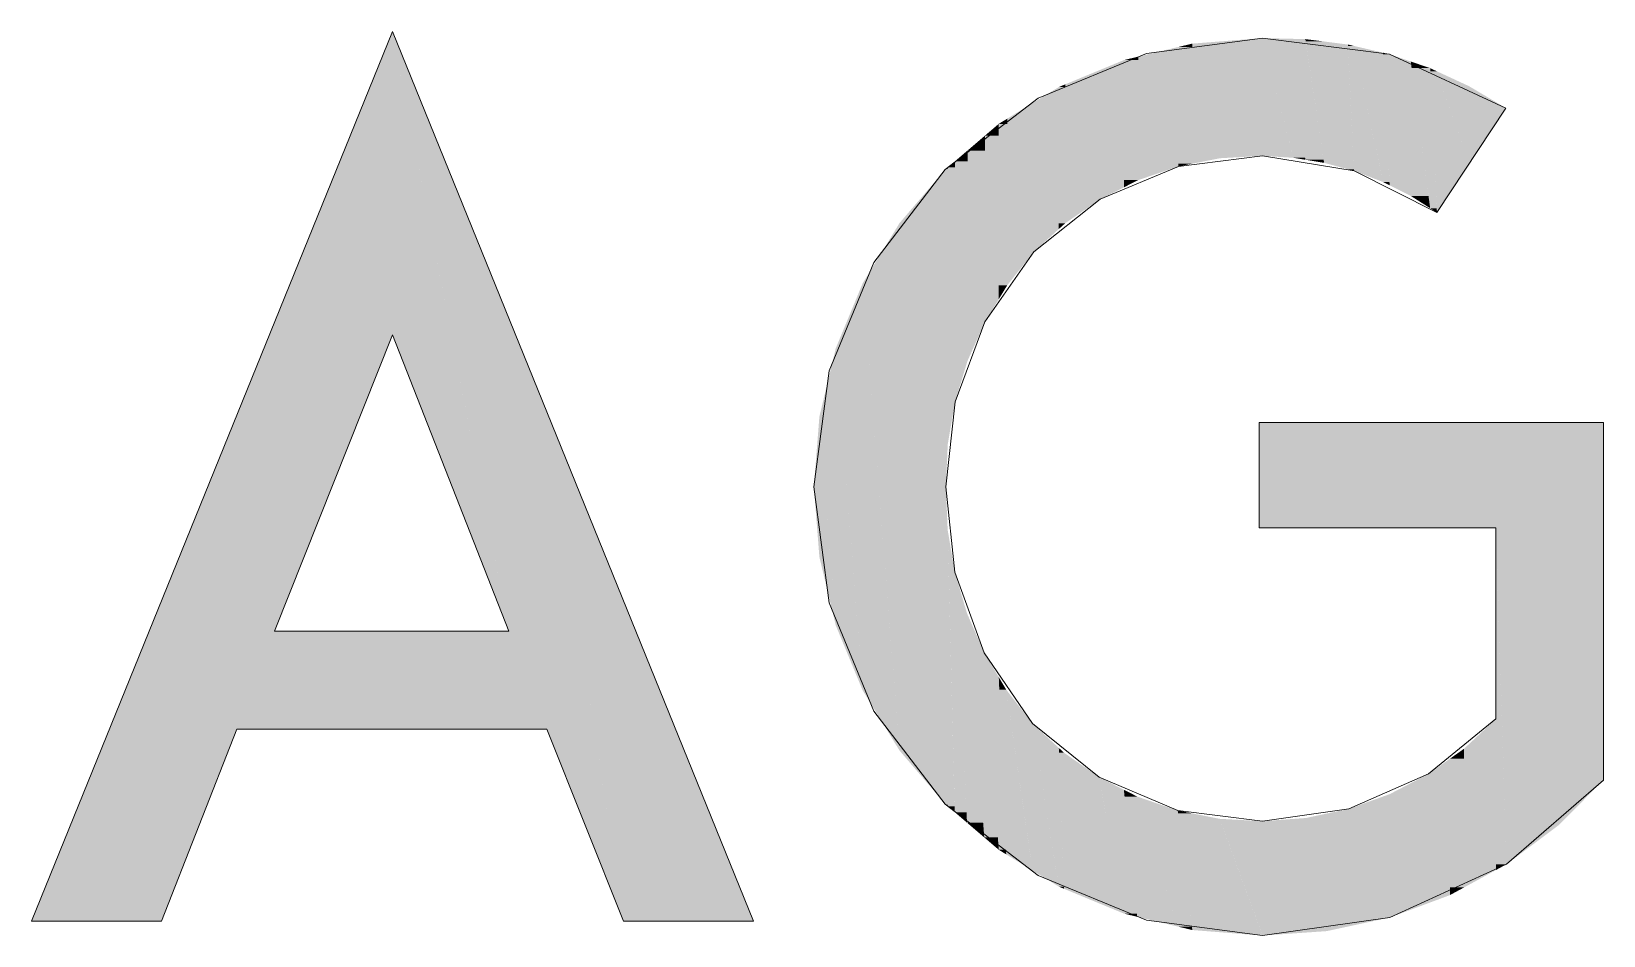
# Model space of a CAD drawing. Extents: x 885 to 2021, y 330 to 1122.
# Drawn here: x 1924.514 to 1928.133, y 650.937 to 653.018 of the extents above; entities that cross this region are included whole.
import ezdxf

# ---------------------------------------------------------------- set-up
doc = ezdxf.new("R2010")
doc.units = 0
doc.layers.get('0').update_dxf_attribs({"lineweight": 25})
doc.layers.add('P11_Plankopf_Ausführung_AF_4_800 Plankopf', color=7, linetype='Continuous', lineweight=25)

# ---------------------------------------------------------------- blocks, each defined once
blk = doc.blocks.new('Referenz-A0T8DITAAL', base_point=(1729.7843, 502.0648))
at = {"layer": 'P11_Plankopf_Ausführung_AF_4_800 Plankopf', "color": 0, "linetype": 'Continuous', "lineweight": 13, "ltscale": 16.9}
for p, q in [((1925.3448, 653.0184), (1924.5139, 650.9701)), ((1926.1763, 650.9701), (1925.3448, 653.0184)), ((1927.3482, 653.0031), (1927.0808, 652.9679)), ((1927.6409, 652.966), (1927.3482, 653.0031)), ((1927.0808, 652.9679), (1926.8317, 652.8646)), ((1927.9086, 652.842), (1927.6409, 652.966)), ((1926.8317, 652.8646), (1926.6178, 652.7004)), ((1927.7498, 652.6015), (1927.9086, 652.842)), ((1927.1545, 652.7077), (1926.9746, 652.6322)), ((1927.3482, 652.7319), (1927.1545, 652.7077)), ((1927.5589, 652.6973), (1927.3482, 652.7319)), ((1926.6178, 652.7004), (1926.4536, 652.4864)), ((1927.7498, 652.6015), (1927.5589, 652.6973)), ((1926.9746, 652.6322), (1926.8217, 652.511)), ((1926.4536, 652.4864), (1926.3505, 652.2373)), ((1926.8217, 652.511), (1926.7092, 652.3496)), ((1926.7092, 652.3496), (1926.6403, 652.1654)), ((1925.0736, 651.6374), (1925.3448, 652.3201)), ((1925.3448, 652.3201), (1925.6132, 651.6374)), ((1926.3505, 652.2373), (1926.3153, 651.9699)), ((1926.6403, 652.1654), (1926.6192, 651.9699)), ((1928.1334, 652.1181), (1927.3407, 652.1181)), ((1927.3407, 652.1181), (1927.3407, 651.8752)), ((1928.1334, 651.2947), (1928.1334, 652.1181)), ((1926.3153, 651.9699), (1926.3505, 651.7025)), ((1926.6192, 651.9699), (1926.6397, 651.7735)), ((1927.3407, 651.8752), (1927.8854, 651.8752)), ((1927.8854, 651.8752), (1927.8854, 651.4354)), ((1926.6397, 651.7735), (1926.7076, 651.588)), ((1926.3505, 651.7025), (1926.4536, 651.4534)), ((1925.6132, 651.6374), (1925.0736, 651.6374)), ((1926.7076, 651.588), (1926.8188, 651.4248)), ((1926.4536, 651.4534), (1926.6178, 651.2394)), ((1927.7301, 651.3087), (1927.8854, 651.4354)), ((1924.813, 650.9701), (1924.9867, 651.4122)), ((1924.9867, 651.4122), (1925.7004, 651.4122)), ((1925.7004, 651.4122), (1925.8769, 650.9701)), ((1926.8188, 651.4248), (1926.9719, 651.3014)), ((1926.9719, 651.3014), (1927.153, 651.2245)), ((1927.5466, 651.2283), (1927.7301, 651.3087)), ((1927.9101, 651.1009), (1928.1334, 651.2947)), ((1926.6178, 651.2394), (1926.8317, 651.0752)), ((1927.153, 651.2245), (1927.3482, 651.2)), ((1927.3482, 651.2), (1927.5466, 651.2283)), ((1926.8317, 651.0752), (1927.0808, 650.9719)), ((1927.641, 650.9782), (1927.9101, 651.1009)), ((1924.5139, 650.9701), (1924.813, 650.9701)), ((1925.8769, 650.9701), (1926.1763, 650.9701)), ((1927.0808, 650.9719), (1927.3482, 650.9367)), ((1927.3482, 650.9367), (1927.641, 650.9782))]:
    blk.add_line(p, q, dxfattribs=at)
at = {"layer": 'P11_Plankopf_Ausführung_AF_4_800 Plankopf', "color": 0, "linetype": 'Continuous', "lineweight": 0, "ltscale": 0.0169}
for points in [[(1925.3448, 652.3499), (1925.0736, 652.3499), (1925.3448, 653.0184)], [(1925.4805, 652.3201), (1925.3448, 652.3201), (1925.3448, 653.0184)], [(1925.6132, 652.3572), (1925.4733, 652.3572), (1925.3448, 653.0184)], [(1927.2505, 652.9904), (1927.1866, 652.9904), (1927.2505, 652.9954)], [(1927.3482, 652.9954), (1927.2505, 652.9954), (1927.3482, 653.0031)], [(1927.3482, 652.7319), (1927.2505, 652.7319), (1927.2505, 652.9954)], [(1927.3482, 652.7319), (1927.3482, 652.9954), (1927.2505, 652.9954)], [(1927.4183, 652.7319), (1927.3482, 652.7319), (1927.3482, 653.0031)], [(1927.4195, 653.0014), (1927.3486, 653.0014), (1927.3482, 653.0031)], [(1927.4195, 652.7275), (1927.4195, 653.0014), (1927.3486, 653.0014)], [(1927.4464, 652.7275), (1927.4195, 652.7275), (1927.4195, 653.0014)], [(1927.4468, 653.0008), (1927.4195, 653.0008), (1927.4195, 653.0014)], [(1927.4468, 652.723), (1927.4468, 653.0008), (1927.4195, 653.0008)], [(1927.4889, 652.723), (1927.4468, 652.723), (1927.4468, 653.0008)], [(1927.49, 652.9953), (1927.4477, 652.9953), (1927.4468, 653.0008)], [(1927.49, 652.7159), (1927.49, 652.9953), (1927.4477, 652.9953)], [(1927.542, 652.7159), (1927.49, 652.7159), (1927.49, 652.9953)], [(1927.5447, 652.9883), (1927.4913, 652.9883), (1927.49, 652.9953)], [(1927.062, 652.9525), (1927.029, 652.9525), (1927.062, 652.9604)], [(1927.1545, 652.9604), (1927.062, 652.9604), (1927.1545, 652.9827)], [(1927.1545, 652.7077), (1927.062, 652.7077), (1927.062, 652.9604)], [(1927.1545, 652.7077), (1927.1545, 652.9604), (1927.062, 652.9604)], [(1927.1866, 652.9827), (1927.1545, 652.9827), (1927.1866, 652.9904)], [(1927.1866, 652.714), (1927.1545, 652.714), (1927.1545, 652.9827)], [(1927.1866, 652.714), (1927.1866, 652.9827), (1927.1545, 652.9827)], [(1927.2505, 652.7265), (1927.1866, 652.7265), (1927.1866, 652.9904)], [(1927.2505, 652.7265), (1927.2505, 652.9904), (1927.1866, 652.9904)], [(1927.5447, 652.7011), (1927.5447, 652.9883), (1927.4913, 652.9883)], [(1927.5587, 652.7011), (1927.5447, 652.7011), (1927.5447, 652.9883)], [(1927.5589, 652.985), (1927.5449, 652.985), (1927.5447, 652.9883)], [(1927.5589, 652.6973), (1927.5589, 652.985), (1927.5449, 652.985)], [(1927.6202, 652.6973), (1927.5589, 652.6973), (1927.5589, 652.985)], [(1927.6257, 652.9695), (1927.5622, 652.9695), (1927.5589, 652.985)], [(1927.6257, 652.6718), (1927.6257, 652.9695), (1927.5622, 652.9695)], [(1927.6405, 652.6718), (1927.6257, 652.6718), (1927.6257, 652.9695)], [(1927.6409, 652.966), (1927.6258, 652.966), (1927.6257, 652.9695)], [(1927.6409, 652.6642), (1927.6409, 652.966), (1927.6258, 652.966)], [(1927.6859, 652.6642), (1927.6409, 652.6642), (1927.6409, 652.966)], [(1927.6895, 652.9492), (1927.6434, 652.9492), (1927.6409, 652.966)], [(1926.9746, 652.8966), (1926.894, 652.8966), (1926.9746, 652.93)], [(1927.029, 652.93), (1926.9746, 652.93), (1927.029, 652.9525)], [(1927.029, 652.6595), (1926.9746, 652.6595), (1926.9746, 652.93)], [(1927.029, 652.6595), (1927.029, 652.93), (1926.9746, 652.93)], [(1927.062, 652.6761), (1927.029, 652.6761), (1927.029, 652.9525)], [(1927.062, 652.6761), (1927.062, 652.9525), (1927.029, 652.9525)], [(1927.6895, 652.6398), (1927.6895, 652.9492), (1927.6434, 652.9492)], [(1927.7304, 652.6398), (1927.6895, 652.6398), (1927.6895, 652.9492)], [(1927.7342, 652.9339), (1927.6915, 652.9339), (1927.6895, 652.9492)], [(1927.7342, 652.6114), (1927.7342, 652.9339), (1927.6915, 652.9339)], [(1927.7493, 652.6114), (1927.7342, 652.6114), (1927.7342, 652.9339)], [(1927.7498, 652.9266), (1927.7345, 652.9266), (1927.7342, 652.9339)], [(1927.7498, 652.6015), (1927.7498, 652.9266), (1927.7345, 652.9266)], [(1927.8237, 652.7135), (1927.7498, 652.7135), (1927.7498, 652.9266)], [(1927.8237, 652.8924), (1927.7617, 652.8924), (1927.7498, 652.9266)], [(1926.8792, 652.8552), (1926.8217, 652.8552), (1926.8792, 652.8904)], [(1926.894, 652.8904), (1926.8792, 652.8904), (1926.894, 652.8966)], [(1926.894, 652.5768), (1926.8792, 652.5768), (1926.8792, 652.8904)], [(1926.894, 652.5768), (1926.894, 652.8904), (1926.8792, 652.8904)], [(1926.9746, 652.6322), (1926.894, 652.6322), (1926.894, 652.8966)], [(1926.9746, 652.6322), (1926.9746, 652.8966), (1926.894, 652.8966)], [(1927.8237, 652.7135), (1927.8237, 652.8924), (1927.7617, 652.8924)], [(1927.9086, 652.842), (1927.8237, 652.842), (1927.8237, 652.8924)], [(1926.8217, 652.8176), (1926.7604, 652.8176), (1926.8217, 652.8552)], [(1926.8792, 652.5634), (1926.8217, 652.5634), (1926.8217, 652.8552)], [(1926.8792, 652.5634), (1926.8792, 652.8552), (1926.8217, 652.8552)], [(1926.7604, 652.8057), (1926.741, 652.8057), (1926.7604, 652.8176)], [(1926.8217, 652.511), (1926.7604, 652.511), (1926.7604, 652.8176)], [(1926.8217, 652.511), (1926.8217, 652.8176), (1926.7604, 652.8176)], [(1927.8237, 652.7135), (1927.9086, 652.842), (1927.8237, 652.842)], [(1926.7092, 652.7442), (1926.669, 652.7442), (1926.7092, 652.7786)], [(1926.741, 652.7786), (1926.7092, 652.7786), (1926.741, 652.8057)], [(1926.741, 652.4019), (1926.7092, 652.4019), (1926.7092, 652.7786)], [(1926.741, 652.4019), (1926.741, 652.7786), (1926.7092, 652.7786)], [(1926.7604, 652.4338), (1926.741, 652.4338), (1926.741, 652.8057)], [(1926.7604, 652.4338), (1926.7604, 652.8057), (1926.741, 652.8057)], [(1926.669, 652.7197), (1926.6403, 652.7197), (1926.669, 652.7442)], [(1926.7092, 652.3496), (1926.669, 652.3496), (1926.669, 652.7442)], [(1926.7092, 652.3496), (1926.7092, 652.7442), (1926.669, 652.7442)], [(1926.6236, 652.7016), (1926.6192, 652.7016), (1926.6236, 652.7054)], [(1926.6403, 652.7054), (1926.6236, 652.7054), (1926.6403, 652.7197)], [(1926.6403, 652.1654), (1926.6236, 652.1654), (1926.6236, 652.7054)], [(1926.6403, 652.1654), (1926.6403, 652.7054), (1926.6236, 652.7054)], [(1926.669, 652.2597), (1926.6403, 652.2597), (1926.6403, 652.7197)], [(1926.669, 652.2597), (1926.669, 652.7197), (1926.6403, 652.7197)], [(1927.062, 652.6761), (1927.1545, 652.7077), (1927.062, 652.7077)], [(1927.1545, 652.7077), (1927.1866, 652.714), (1927.1545, 652.714)], [(1927.1866, 652.714), (1927.2505, 652.7265), (1927.1866, 652.7265)], [(1927.2505, 652.7265), (1927.3482, 652.7319), (1927.2505, 652.7319)], [(1927.4195, 652.7275), (1927.4183, 652.7319), (1927.3482, 652.7319)], [(1927.4468, 652.723), (1927.4464, 652.7275), (1927.4195, 652.7275)], [(1927.49, 652.7159), (1927.4889, 652.723), (1927.4468, 652.723)], [(1927.5447, 652.7011), (1927.542, 652.7159), (1927.49, 652.7159)], [(1927.7498, 652.6015), (1927.8237, 652.7135), (1927.7498, 652.7135)], [(1926.6178, 652.5771), (1926.5125, 652.5771), (1926.6178, 652.7004)], [(1926.6192, 652.7004), (1926.6178, 652.7004), (1926.6192, 652.7016)], [(1926.6192, 651.2394), (1926.6178, 651.2394), (1926.6178, 652.7004)], [(1926.6192, 651.2382), (1926.6192, 652.7004), (1926.6178, 652.7004)], [(1926.6236, 652.0683), (1926.6192, 652.0683), (1926.6192, 652.7016)], [(1926.6236, 652.0683), (1926.6236, 652.7016), (1926.6192, 652.7016)], [(1927.029, 652.6595), (1927.062, 652.6761), (1927.029, 652.6761)], [(1927.5589, 652.6973), (1927.5587, 652.7011), (1927.5447, 652.7011)], [(1927.6257, 652.6718), (1927.6202, 652.6973), (1927.5589, 652.6973)], [(1927.6409, 652.6642), (1927.6405, 652.6718), (1927.6257, 652.6718)], [(1926.894, 652.5768), (1926.9746, 652.6322), (1926.894, 652.6322)], [(1926.9746, 652.6322), (1927.029, 652.6595), (1926.9746, 652.6595)], [(1927.6895, 652.6398), (1927.6859, 652.6642), (1927.6409, 652.6642)], [(1927.7342, 652.6114), (1927.7304, 652.6398), (1927.6895, 652.6398)], [(1927.7498, 652.6015), (1927.7493, 652.6114), (1927.7342, 652.6114)], [(1926.5125, 652.4389), (1926.4278, 652.4389), (1926.5125, 652.5771)], [(1926.6081, 651.3627), (1926.5125, 651.3627), (1926.5125, 652.5771)], [(1926.6178, 651.2394), (1926.6178, 652.5771), (1926.5125, 652.5771)], [(1926.8217, 652.511), (1926.8792, 652.5634), (1926.8217, 652.5634)], [(1926.8792, 652.5634), (1926.894, 652.5768), (1926.8792, 652.5768)], [(1926.7604, 652.4338), (1926.8217, 652.511), (1926.7604, 652.511)], [(1926.4278, 652.2891), (1926.3658, 652.2891), (1926.4278, 652.4389)], [(1926.5016, 651.5009), (1926.4278, 651.5009), (1926.4278, 652.4389)], [(1926.5125, 651.3627), (1926.5125, 652.4389), (1926.4278, 652.4389)], [(1926.741, 652.4019), (1926.7604, 652.4338), (1926.741, 652.4338)], [(1926.7092, 652.3496), (1926.741, 652.4019), (1926.7092, 652.4019)], [(1925.0736, 652.1358), (1924.9867, 652.1358), (1925.0736, 652.3499)], [(1925.3448, 652.3201), (1925.0736, 652.3201), (1925.0736, 652.3499)], [(1925.3448, 652.3201), (1925.3448, 652.3499), (1925.0736, 652.3499)], [(1925.6132, 651.6374), (1925.6132, 652.3572), (1925.4733, 652.3572)], [(1925.6132, 651.4122), (1925.7004, 651.4122), (1925.6132, 652.3572)], [(1925.7004, 652.1424), (1925.633, 652.1424), (1925.6132, 652.3572)], [(1926.669, 652.2597), (1926.7092, 652.3496), (1926.669, 652.3496)], [(1925.0736, 651.6374), (1925.3448, 652.3201), (1925.0736, 652.3201)], [(1925.6132, 651.6374), (1925.4805, 652.3201), (1925.3448, 652.3201)], [(1926.3658, 652.1315), (1926.328, 652.1315), (1926.3658, 652.2891)], [(1926.416, 651.6507), (1926.3658, 651.6507), (1926.3658, 652.2891)], [(1926.4278, 651.5009), (1926.4278, 652.2891), (1926.3658, 652.2891)], [(1926.6403, 652.1654), (1926.669, 652.2597), (1926.6403, 652.2597)], [(1926.6236, 652.0683), (1926.6403, 652.1654), (1926.6236, 652.1654)], [(1924.9867, 651.7074), (1924.813, 651.7074), (1924.9867, 652.1358)], [(1924.9867, 651.4122), (1925.0736, 651.4122), (1924.9867, 652.1358)], [(1925.0736, 651.4122), (1925.0736, 652.1358), (1924.9867, 652.1358)], [(1925.7004, 651.4122), (1925.7004, 652.1424), (1925.633, 652.1424)], [(1925.8103, 651.4122), (1925.7004, 651.4122), (1925.7004, 652.1424)], [(1925.8769, 651.7077), (1925.7658, 651.7077), (1925.7004, 652.1424)], [(1926.328, 651.9699), (1926.3153, 651.9699), (1926.328, 652.1315)], [(1926.3534, 651.8083), (1926.328, 651.8083), (1926.328, 652.1315)], [(1926.3658, 651.6507), (1926.3658, 652.1315), (1926.328, 652.1315)], [(1927.3407, 651.8752), (1927.8854, 651.8752), (1927.3407, 652.1181)], [(1927.8854, 651.8752), (1927.8854, 652.1181), (1927.3407, 652.1181)], [(1927.8913, 651.8752), (1927.8854, 651.8752), (1927.8854, 652.1181)], [(1927.9101, 651.1009), (1927.9101, 652.1181), (1927.8854, 652.1181)], [(1928.0287, 651.1898), (1927.9101, 651.1898), (1927.9101, 652.1181)], [(1928.0287, 651.1898), (1928.0287, 652.1181), (1927.9101, 652.1181)], [(1928.1334, 651.2947), (1928.0287, 651.2947), (1928.0287, 652.1181)], [(1928.1334, 651.2947), (1928.1334, 652.1181), (1928.0287, 652.1181)], [(1926.6192, 651.9699), (1926.6236, 652.0683), (1926.6192, 652.0683)], [(1926.328, 651.8083), (1926.328, 651.9699), (1926.3153, 651.9699)], [(1926.6233, 651.2382), (1926.6192, 651.2382), (1926.6192, 651.9699)], [(1926.6233, 651.871), (1926.6197, 651.871), (1926.6192, 651.9699)], [(1926.6233, 651.2346), (1926.6233, 651.871), (1926.6197, 651.871)], [(1926.6393, 651.2346), (1926.6233, 651.2346), (1926.6233, 651.871)], [(1926.6397, 651.7735), (1926.6258, 651.7735), (1926.6233, 651.871)], [(1927.9101, 651.1009), (1927.8913, 651.8752), (1927.8854, 651.8752)], [(1927.8994, 651.4354), (1927.8854, 651.4354), (1927.8854, 651.8752)], [(1926.3658, 651.6507), (1926.3534, 651.8083), (1926.328, 651.8083)], [(1926.6397, 651.2207), (1926.6397, 651.7735), (1926.6258, 651.7735)], [(1926.6667, 651.2207), (1926.6397, 651.2207), (1926.6397, 651.7735)], [(1926.6679, 651.6786), (1926.6443, 651.6786), (1926.6397, 651.7735)], [(1924.5139, 650.9701), (1924.813, 650.9701), (1924.813, 651.7074)], [(1924.9867, 651.4122), (1924.813, 651.4122), (1924.813, 651.7074)], [(1924.9867, 651.4122), (1924.9867, 651.7074), (1924.813, 651.7074)], [(1925.8769, 650.9701), (1925.8769, 651.7077), (1925.7658, 651.7077)], [(1925.8769, 650.9701), (1926.1763, 650.9701), (1925.8769, 651.7077)], [(1926.6679, 651.1966), (1926.6679, 651.6786), (1926.6443, 651.6786)], [(1926.705, 651.1966), (1926.6679, 651.1966), (1926.6679, 651.6786)], [(1926.7076, 651.588), (1926.6748, 651.588), (1926.6679, 651.6786)], [(1925.0736, 651.4122), (1925.6132, 651.4122), (1925.0736, 651.6374)], [(1925.6132, 651.4122), (1925.6132, 651.6374), (1925.0736, 651.6374)], [(1926.4278, 651.5009), (1926.416, 651.6507), (1926.3658, 651.6507)], [(1926.7076, 651.1626), (1926.7076, 651.588), (1926.6748, 651.588)], [(1926.7389, 651.1626), (1926.7076, 651.1626), (1926.7076, 651.588)], [(1926.741, 651.5317), (1926.7117, 651.5317), (1926.7076, 651.588)], [(1926.741, 651.1341), (1926.741, 651.5317), (1926.7117, 651.5317)], [(1926.7577, 651.1341), (1926.741, 651.1341), (1926.741, 651.5317)], [(1926.7581, 651.5029), (1926.7422, 651.5029), (1926.741, 651.5317)], [(1926.5125, 651.3627), (1926.5016, 651.5009), (1926.4278, 651.5009)], [(1926.7581, 651.1236), (1926.7581, 651.5029), (1926.7422, 651.5029)], [(1926.8133, 651.1236), (1926.7581, 651.1236), (1926.7581, 651.5029)], [(1926.8188, 651.4248), (1926.7695, 651.4248), (1926.7581, 651.5029)], [(1927.8854, 651.3668), (1927.8121, 651.3668), (1927.8854, 651.4354)], [(1927.9101, 651.1009), (1927.8854, 651.1009), (1927.8854, 651.4354)], [(1927.9101, 651.1009), (1927.8994, 651.4354), (1927.8854, 651.4354)], [(1924.813, 650.9701), (1924.9867, 651.4122), (1924.813, 651.4122)], [(1925.8769, 650.9701), (1925.8103, 651.4122), (1925.7004, 651.4122)], [(1926.8188, 651.0864), (1926.8188, 651.4248), (1926.7695, 651.4248)], [(1926.8732, 651.0864), (1926.8188, 651.0864), (1926.8188, 651.4248)], [(1926.8792, 651.3688), (1926.8278, 651.3688), (1926.8188, 651.4248)], [(1926.6178, 651.2394), (1926.6081, 651.3627), (1926.5125, 651.3627)], [(1926.8792, 651.0494), (1926.8792, 651.3688), (1926.8278, 651.3688)], [(1926.8909, 651.0494), (1926.8792, 651.0494), (1926.8792, 651.3688)], [(1926.8911, 651.3578), (1926.8796, 651.3578), (1926.8792, 651.3688)], [(1927.8121, 651.344), (1927.7799, 651.344), (1927.8121, 651.3668)], [(1927.8854, 651.0874), (1927.8121, 651.0874), (1927.8121, 651.3668)], [(1927.8854, 651.0874), (1927.8854, 651.3668), (1927.8121, 651.3668)], [(1926.8911, 651.0444), (1926.8911, 651.3578), (1926.8796, 651.3578)], [(1926.9641, 651.0444), (1926.8911, 651.0444), (1926.8911, 651.3578)], [(1926.9719, 651.3014), (1926.9042, 651.3014), (1926.8911, 651.3578)], [(1927.7799, 651.3087), (1927.7301, 651.3087), (1927.7799, 651.344)], [(1927.8121, 651.0474), (1927.7799, 651.0474), (1927.7799, 651.344)], [(1927.8121, 651.0474), (1927.8121, 651.344), (1927.7799, 651.344)], [(1926.9719, 651.0109), (1926.9719, 651.3014), (1926.9042, 651.3014)], [(1927.0247, 651.0109), (1926.9719, 651.0109), (1926.9719, 651.3014)], [(1927.029, 651.2724), (1926.9772, 651.2724), (1926.9719, 651.3014)], [(1927.7301, 651.2623), (1927.6411, 651.2623), (1927.7301, 651.3087)], [(1927.7799, 651.0299), (1927.7301, 651.0299), (1927.7301, 651.3087)], [(1927.7799, 651.0299), (1927.7799, 651.3087), (1927.7301, 651.3087)], [(1928.0287, 651.1898), (1928.1334, 651.2947), (1928.0287, 651.2947)], [(1927.029, 650.9873), (1927.029, 651.2724), (1926.9772, 651.2724)], [(1927.059, 650.9873), (1927.029, 650.9873), (1927.029, 651.2724)], [(1927.0598, 651.2567), (1927.0306, 651.2567), (1927.029, 651.2724)], [(1927.0598, 650.9799), (1927.0598, 651.2567), (1927.0306, 651.2567)], [(1927.146, 650.9799), (1927.0598, 650.9799), (1927.0598, 651.2567)], [(1927.153, 651.2245), (1927.0698, 651.2245), (1927.0598, 651.2567)], [(1927.641, 651.2283), (1927.5466, 651.2283), (1927.641, 651.2623)], [(1927.6411, 650.9782), (1927.641, 650.9782), (1927.641, 651.2623)], [(1927.6411, 650.9782), (1927.6411, 651.2623), (1927.641, 651.2623)], [(1927.6411, 651.2623), (1927.641, 651.2623), (1927.6411, 651.2623)], [(1927.7301, 651.0113), (1927.6411, 651.0113), (1927.6411, 651.2623)], [(1927.7301, 651.0113), (1927.7301, 651.2623), (1927.6411, 651.2623)], [(1926.6192, 651.2382), (1926.6192, 651.2394), (1926.6178, 651.2394)], [(1926.6233, 651.2346), (1926.6233, 651.2382), (1926.6192, 651.2382)], [(1926.6397, 651.2207), (1926.6393, 651.2346), (1926.6233, 651.2346)], [(1926.6679, 651.1966), (1926.6667, 651.2207), (1926.6397, 651.2207)], [(1927.153, 650.9575), (1927.153, 651.2245), (1927.0698, 651.2245)], [(1927.1856, 650.9575), (1927.153, 650.9575), (1927.153, 651.2245)], [(1927.1866, 651.2179), (1927.1538, 651.2179), (1927.153, 651.2245)], [(1927.1866, 650.9494), (1927.1866, 651.2179), (1927.1538, 651.2179)], [(1927.2486, 650.9494), (1927.1866, 650.9494), (1927.1866, 651.2179)], [(1927.2497, 651.2055), (1927.1894, 651.2055), (1927.1866, 651.2179)], [(1927.5466, 651.2176), (1927.4961, 651.2176), (1927.5466, 651.2283)], [(1927.641, 650.9782), (1927.5466, 650.9782), (1927.5466, 651.2283)], [(1927.641, 650.9782), (1927.641, 651.2283), (1927.5466, 651.2283)], [(1926.7076, 651.1626), (1926.705, 651.1966), (1926.6679, 651.1966)], [(1927.2497, 650.9444), (1927.2497, 651.2055), (1927.1894, 651.2055)], [(1927.3453, 650.9444), (1927.2497, 650.9444), (1927.2497, 651.2055)], [(1927.3482, 651.2), (1927.2518, 651.2), (1927.2497, 651.2055)], [(1927.3482, 650.9367), (1927.3482, 651.2), (1927.2518, 651.2)], [(1927.4483, 651.2), (1927.3482, 651.2), (1927.4483, 651.2074)], [(1927.4483, 650.9436), (1927.3482, 650.9436), (1927.3482, 651.2)], [(1927.4483, 650.9436), (1927.4483, 651.2), (1927.3482, 651.2)], [(1927.4961, 651.2074), (1927.4483, 651.2074), (1927.4961, 651.2176)], [(1927.4961, 650.9469), (1927.4483, 650.9469), (1927.4483, 651.2074)], [(1927.4961, 650.9469), (1927.4961, 651.2074), (1927.4483, 651.2074)], [(1927.5466, 650.9578), (1927.4961, 650.9578), (1927.4961, 651.2176)], [(1927.5466, 650.9578), (1927.5466, 651.2176), (1927.4961, 651.2176)], [(1927.9101, 651.1009), (1928.0287, 651.1898), (1927.9101, 651.1898)], [(1926.741, 651.1341), (1926.7389, 651.1626), (1926.7076, 651.1626)], [(1926.7581, 651.1236), (1926.7577, 651.1341), (1926.741, 651.1341)], [(1926.8188, 651.0864), (1926.8133, 651.1236), (1926.7581, 651.1236)], [(1926.8792, 651.0494), (1926.8732, 651.0864), (1926.8188, 651.0864)], [(1927.8121, 651.0474), (1927.8854, 651.0874), (1927.8121, 651.0874)], [(1927.8854, 651.0874), (1927.9101, 651.1009), (1927.8854, 651.1009)], [(1926.8911, 651.0444), (1926.8909, 651.0494), (1926.8792, 651.0494)], [(1926.9719, 651.0109), (1926.9641, 651.0444), (1926.8911, 651.0444)], [(1927.7799, 651.0299), (1927.8121, 651.0474), (1927.7799, 651.0474)], [(1927.029, 650.9873), (1927.0247, 651.0109), (1926.9719, 651.0109)], [(1927.6411, 650.9782), (1927.7301, 651.0113), (1927.6411, 651.0113)], [(1927.7301, 651.0113), (1927.7799, 651.0299), (1927.7301, 651.0299)], [(1927.0598, 650.9799), (1927.059, 650.9873), (1927.029, 650.9873)], [(1927.153, 650.9575), (1927.146, 650.9799), (1927.0598, 650.9799)], [(1927.5466, 650.9578), (1927.641, 650.9782), (1927.5466, 650.9782)], [(1927.641, 650.9782), (1927.6411, 650.9782), (1927.641, 650.9782)], [(1927.1866, 650.9494), (1927.1856, 650.9575), (1927.153, 650.9575)], [(1927.2497, 650.9444), (1927.2486, 650.9494), (1927.1866, 650.9494)], [(1927.3482, 650.9367), (1927.3453, 650.9444), (1927.2497, 650.9444)], [(1927.3482, 650.9367), (1927.4483, 650.9436), (1927.3482, 650.9436)], [(1927.4483, 650.9436), (1927.4961, 650.9469), (1927.4483, 650.9469)], [(1927.4961, 650.9469), (1927.5466, 650.9578), (1927.4961, 650.9578)]]:
    blk.add_solid(points, dxfattribs=at)

msp = doc.modelspace()

# ---------------------------------------------------------------- block references
at = {"color": 8, "lineweight": 25, "ltscale": 0.25, "true_color": 0x808080}
msp.add_blockref('Referenz-A0T8DITAAL', (1729.7843, 502.0648), dxfattribs=at)

doc.saveas('drawing.dxf')
